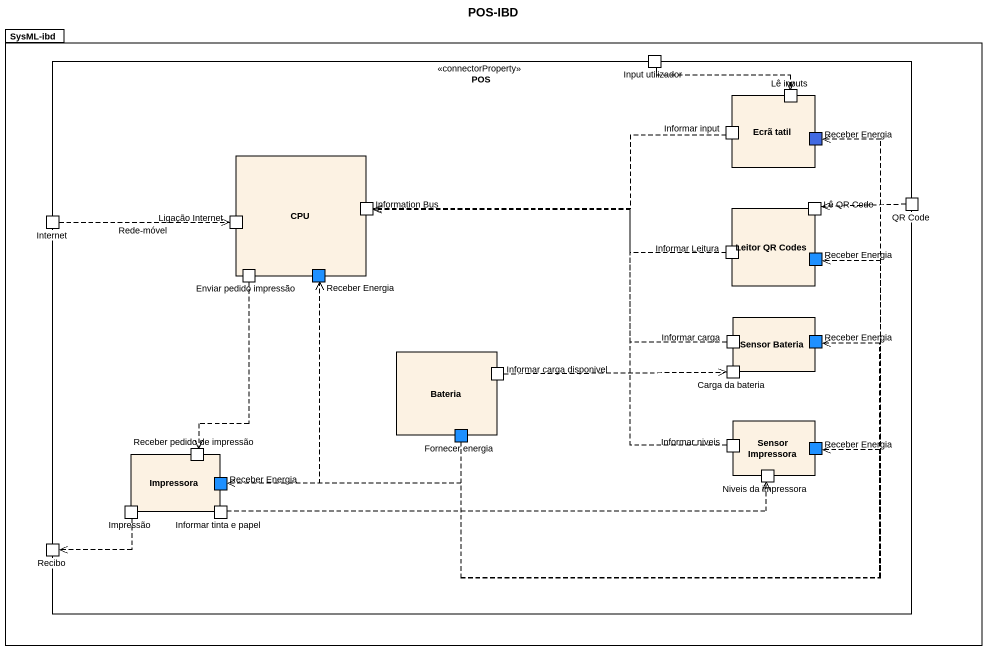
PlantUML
@startuml
title POS-IBD
package "SysML-ibd" as SysML_ibd {
  rectangle POS <<connectorProperty>> {
    port "Input utilizador" as Input_utilizador
    rectangle "Ecrã tatil" as Ecrã_tatil {
      port "Lê inputs" as Lê_inputs
      port "Informar input" as Informar_input
      port "Receber Energia" as Receber_Energia #4169E1
    }
    rectangle CPU {
      port "Ligação Internet" as Ligação_Internet
      port "Information Bus" as Information_Bus
      port "Enviar pedido impressão" as Enviar_pedido_impressão
      port "Receber Energia" as Receber_Energia_2 #1E90FF
    }
    port Internet
    rectangle "Leitor QR Codes" as Leitor_QR_Codes {
      port "Lê QR Code" as Lê_QR_Code
      port "Informar Leitura" as Informar_Leitura
      port "Receber Energia" as Receber_Energia_3 #1E90FF
    }
    port "QR Code" as QR_Code
    rectangle "Sensor Bateria" as Sensor_Bateria {
      port "Informar carga" as Informar_carga
      port "Receber Energia" as Receber_Energia_4 #1E90FF
      port "Carga da bateria" as Carga_da_bateria
    }
    rectangle Bateria {
      port "Informar carga disponivel" as Informar_carga_disponivel
      port "Fornecer energia" as Fornecer_energia #1E90FF
    }
    rectangle "Sensor Impressora" as Sensor_Impressora {
      port "Informar niveis" as Informar_niveis
      port "Receber Energia" as Receber_Energia_5 #1E90FF
      port "Niveis da impressora" as Niveis_da_impressora
    }
    rectangle Impressora {
      port "Receber pedido de impressão" as Receber_pedido_de_impressão
      port "Receber Energia" as Receber_Energia_6 #1E90FF
      port Impressão
      port "Informar tinta e papel" as Informar_tinta_e_papel
    }
    port Recibo
  }
}
Input_utilizador .right.> Lê_inputs
Informar_input .left.> Information_Bus
Internet .right.> Ligação_Internet : Rede-móvel
QR_Code .left.> Lê_QR_Code
Enviar_pedido_impressão ..> Receber_pedido_de_impressão
Informar_Leitura .left.> Information_Bus
Informar_carga .left.> Information_Bus
Informar_carga_disponivel .right.> Carga_da_bateria
Fornecer_energia .up.> Receber_Energia
Fornecer_energia .up.> Receber_Energia_2
Fornecer_energia .right.> Receber_Energia_3
Fornecer_energia .right.> Receber_Energia_4
Fornecer_energia .right.> Receber_Energia_5
Fornecer_energia .left.> Receber_Energia_6
Informar_niveis .up.> Information_Bus
Impressão .left.> Recibo
Informar_tinta_e_papel .right.> Niveis_da_impressora
@enduml
